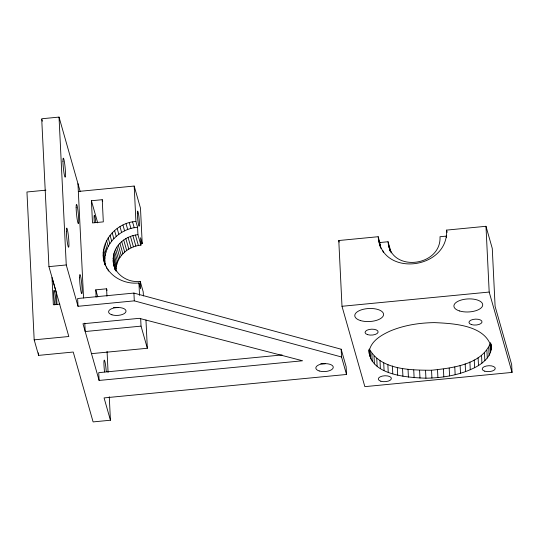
<?xml version="1.0" encoding="UTF-8"?>
<svg xmlns="http://www.w3.org/2000/svg" width="539" height="539" viewBox="0 0 539 539"><rect width="100%" height="100%" fill="white"/><g stroke="black" fill="none" stroke-linecap="round" stroke-linejoin="round"><path stroke-width="0.81" d="M105.213 265.08C96.798 244.679 115.211 222.519 135.922 221.462L137.58 227.283L137.937 234.674L140.922 245.157C127.884 246.148 115.42 257.399 116.087 271.016C111.297 261.455 112.422 250.871 119.907 243.291C124.644 238.393 131.172 235.348 137.937 234.674M105.509 265.794C101.164 246.478 118.917 228.496 137.58 227.283M446.582 230.106C448.616 269.426 381.518 278.057 378.176 236.715L338.782 240.529L341.995 306.287L364.856 386.645L512.05 372.409L511.673 364.627L495.105 306.401L492.269 248.418L485.976 226.292L446.582 230.106L447.202 232.289M491.096 344.131C493.118 355.107 483.409 363.326 474.596 367.699C459.572 375.198 442.593 377.933 425.925 378.203C407.45 377.509 368.622 375.157 369.141 349.299M369.215 350.855C371.371 340.736 381.39 335.056 390.074 331.074C404.055 325.185 419.308 322.827 434.414 322.618C453.07 323.461 485.491 324.97 491.245 347.244M369.444 349.151C380.992 370.003 410.617 370.145 431.544 370.246C452.127 367.982 481.671 364.869 490.564 342.865M140.207 243.871L142.215 243.588L140.484 208.175L134.191 186.049L78.344 191.453M80.21 191.567L59.027 117.091L41.705 118.769L48.941 266.63L68.817 336.504L34.179 339.853L26.95 191.992L45.916 190.159M102.235 199.693L103.32 221.873L92.499 222.924L91.414 200.744L102.235 199.693L102.686 201.276M48.941 266.63L66.257 264.959L78.014 306.3L134.299 300.856L341.544 357L346.516 374.47L104.074 397.91L110.428 420.231L93.106 421.909L73.23 352.034L38.599 355.383L34.179 339.853M378.176 236.715L379.833 242.537L388.06 241.742L390.815 251.417M446.588 236.082L440.013 236.722C441.556 266.583 390.6 273.145 388.06 241.742M96.131 297.245L95.767 289.847L106.594 288.803L107.045 290.386M346.516 374.47L346.132 366.688L341.167 349.218L133.915 293.075L77.636 298.518L78.014 306.3M59.863 304.137L53.348 304.771L52.014 277.531M341.995 306.287L489.19 292.057L512.05 372.409M91.489 353.658L147.336 348.261L141.043 326.129L85.196 331.532L84.785 323.144M282.106 354.931L98.725 372.658L99.109 380.446L302.581 360.773L139.264 318.327L82.986 323.764L99.109 380.446M143.408 295.958L143.206 291.848L140.221 281.371C127.595 283.096 113.534 273.94 113.109 260.532M140.221 281.371L140.585 288.763L138.927 282.941C124.32 284.693 108.123 276.204 104.175 261.442M446.218 236.163L446.629 237.618M390.472 250.487L391.166 252.906M388.296 244.019L390.364 251.275M389.508 248.412L390.196 250.83M388.781 246.249L390.155 251.086M382.926 250.817L383.337 252.272M378.493 239.714L380.918 248.412M379.126 242.651L380.372 247.017M338.782 240.529L339.233 242.105M142.215 243.588L140.558 237.766L140.922 245.157M132.581 221.933L134.231 227.754M135.397 235.038L138.382 245.514M129.279 222.695L130.937 228.516M132.897 235.617L135.875 246.094M130.451 236.412L133.429 246.889M126.059 223.746L127.716 229.567M128.087 237.416L131.071 247.893M122.946 225.066L124.603 230.887M125.83 238.615L128.814 249.099M119.975 226.649L121.632 232.471M123.7 240.003L126.685 250.487M121.72 241.566L124.704 252.05M117.172 228.475L118.829 234.303M119.907 243.291L122.885 253.768M114.564 230.537L116.222 236.358M118.277 245.151L121.262 255.634M116.848 247.138L119.833 257.622M112.179 232.801L113.837 238.622M115.636 249.234L118.614 259.71M114.645 251.41L117.63 261.887M110.037 235.253L111.688 241.074M113.891 253.647L116.875 264.13M113.385 255.931L116.363 266.414M108.15 237.874L109.808 243.695M113.123 258.235L116.101 268.712M115.521 269.278L115.979 270.888M113.345 262.81L115.407 270.066M114.558 267.203L115.245 269.621M113.83 265.04L115.205 269.877M106.554 240.623L108.211 246.451M105.253 243.493L106.911 249.314M91.414 200.744L97.707 222.87M104.263 246.438L105.92 252.265M103.589 249.449L105.246 255.27M103.239 252.474L104.896 258.302M107.968 269.608L108.386 271.063M103.225 255.506L104.883 261.327M106.405 267.021L106.816 268.476M103.535 258.504L105.55 265.74M95.767 289.847L97.795 296.962M41.934 119.57L42.392 121.174M52.451 279.087L56.427 293.061L56.993 304.616M380.467 247.003L379.833 242.537M485.976 226.292L489.19 292.057M490.861 344.515L491.123 349.966M490.706 342.993L490.78 344.549M490.032 344.913L490.416 352.695M488.745 347.615L489.122 355.396M486.885 350.269L487.269 358.051M484.48 352.856L484.857 360.638M481.543 355.336L481.927 363.118M478.113 357.701L478.497 365.482M474.219 359.917L474.596 367.699M469.893 361.965L470.271 369.747M465.177 363.832L465.561 371.614M460.124 365.489L460.508 373.271M454.781 366.931L455.159 374.713M449.196 368.137L449.573 375.919M443.422 369.1L443.806 376.882M437.52 369.801L437.904 377.583M431.544 370.246L431.921 378.028M425.547 370.421L425.925 378.203M419.591 370.333L419.975 378.115M413.736 369.976L414.12 377.758M408.036 369.356L408.414 377.138M402.545 368.481L402.923 376.262M397.317 367.355L397.694 375.137M392.399 365.988L392.776 373.77M387.844 364.398L388.221 372.179M383.687 362.599L384.071 370.381M379.982 360.604L380.359 368.386M376.754 358.442L377.132 366.224M374.032 356.124L374.416 363.906M371.856 353.678L372.233 361.46M370.232 351.125L370.61 358.907M369.222 349.265L369.559 356.272M368.945 350.465L369.094 353.577M341.167 349.218L341.544 357M145.954 320.018L147.336 348.261M134.191 186.049L135.922 221.462M138.927 282.941L139.54 295.399M140.679 318.657L141.043 326.129M133.915 293.075L134.299 300.856M106.594 288.803L106.958 296.194M107.059 351.34L108.083 372.348M109.276 396.711L110.428 420.231M77.96 183.671L83.552 297.979M59.027 117.091L66.257 264.959M38.478 352.863L38.599 355.383M94.365 222.695A7.647 0.714 84.5 0 1 94.359 215.29A7.647 0.714 84.5 0 1 95.774 222.432M54.87 304.899A8.739 0.815 84.5 0 1 53.718 292.785A8.739 0.815 84.5 0 1 54.837 292.569A8.739 0.815 84.5 0 1 56.049 304.676M104.546 371.91A9.608 0.896 84.5 0 1 104.276 360.113A9.608 0.896 84.5 0 1 106.277 371.587M118.021 307.574A8.739 3.955 -2.8 0 1 113.547 307.473M325.273 363.717A8.739 3.955 -2.8 0 1 320.793 363.616M66.385 231.352A9.608 0.896 84.5 0 0 68.386 247.064A9.608 0.896 84.5 0 0 68.231 234.654A9.608 0.896 84.5 0 0 66.385 231.352M76.154 207.697A9.608 0.896 84.5 0 0 78.155 223.416A9.608 0.896 84.5 0 0 78 211.005A9.608 0.896 84.5 0 0 76.154 207.697M137.371 213.666A7.647 0.714 84.5 0 0 138.968 226.164A7.647 0.714 84.5 0 0 138.84 216.294A7.647 0.714 84.5 0 0 137.371 213.666M79.583 277.74A9.608 0.896 84.5 0 0 81.578 293.452A9.608 0.896 84.5 0 0 81.423 281.048A9.608 0.896 84.5 0 0 79.583 277.74M62.962 161.309A9.608 0.896 84.5 0 0 64.963 177.021A9.608 0.896 84.5 0 0 64.801 164.617A9.608 0.896 84.5 0 0 62.962 161.309M111.957 314.81A8.739 3.955 -2.8 0 0 125.951 311.67A8.739 3.955 -2.8 0 0 113.992 307.944A8.739 3.955 -2.8 0 0 111.957 314.81M319.209 370.96A8.739 3.955 -2.8 0 0 333.196 367.814A8.739 3.955 -2.8 0 0 321.237 364.088A8.739 3.955 -2.8 0 0 319.209 370.96M484.743 371.182A6.556 2.965 -2.8 0 0 495.233 368.824A6.556 2.965 -2.8 0 0 486.266 366.028A6.556 2.965 -2.8 0 0 484.743 371.182M471.49 324.599A6.556 2.965 -2.8 0 0 481.981 322.241A6.556 2.965 -2.8 0 0 473.013 319.445A6.556 2.965 -2.8 0 0 471.49 324.599M367.591 334.645A6.556 2.965 -2.8 0 0 378.082 332.287A6.556 2.965 -2.8 0 0 369.114 329.491A6.556 2.965 -2.8 0 0 367.591 334.645M380.837 381.228A6.556 2.965 -2.8 0 0 391.334 378.87A6.556 2.965 -2.8 0 0 382.367 376.074A6.556 2.965 -2.8 0 0 380.837 381.228M459.497 310.949A14.418 6.522 -2.8 0 0 482.587 305.761A14.418 6.522 -2.8 0 0 462.853 299.61A14.418 6.522 -2.8 0 0 459.497 310.949M360.362 320.53A14.418 6.522 -2.8 0 0 383.445 315.349A14.418 6.522 -2.8 0 0 363.717 309.197A14.418 6.522 -2.8 0 0 360.362 320.53"/></g></svg>
